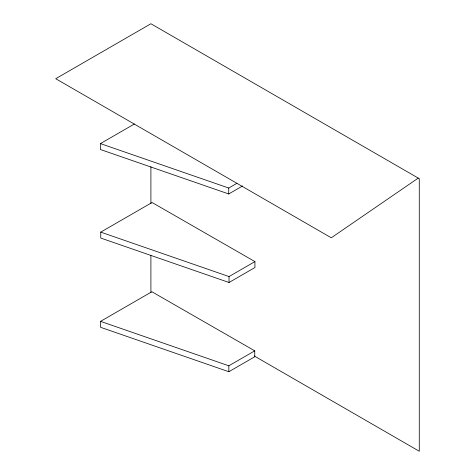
<?xml version="1.0" encoding="UTF-8"?>
<svg xmlns="http://www.w3.org/2000/svg" width="475" height="475" viewBox="0 0 475 475"><rect width="100%" height="100%" fill="white"/><g stroke="black" fill="none" stroke-linecap="round" stroke-linejoin="round"><path stroke-width="0.71" d="M418.249 178.101L331.277 237.797L55.723 78.707L150.907 23.75L419.277 178.689L419.277 451.25L254.273 355.989M242.63 185.933L228.73 193.96L100.445 149.524L100.445 143.598L134.437 123.969M100.742 232.127L152.059 202.504L254.938 261.606L254.938 267.532L229.027 282.494L100.742 238.052L100.742 232.127L229.027 276.569L254.938 261.606M100.445 143.598L228.73 188.035L236.942 183.291M100.552 321.367L151.863 291.739L254.748 350.841L254.748 356.767L228.837 371.729L100.552 327.293L100.552 321.367L228.837 365.803L254.748 350.841M229.027 276.569L229.027 282.494M228.837 365.803L228.837 371.729M228.73 188.035L228.73 193.96M150.907 166.695L150.907 203.727M150.907 255.574L150.907 292.606"/></g></svg>
